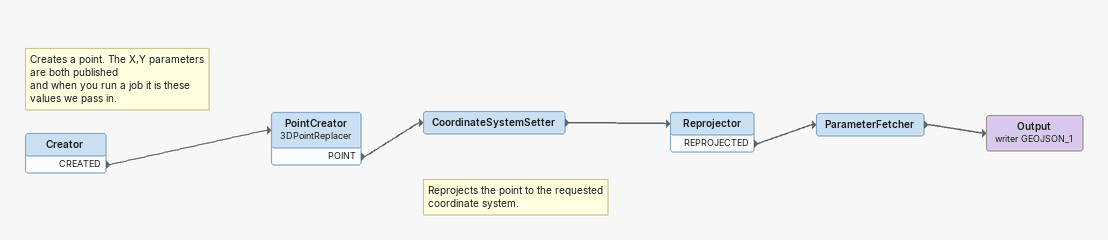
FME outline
Creator
    CREATED -> PointCreator
Note: Creates a point. The X,Y parameters are both published / and when you run a job it is these values we pass in.
PointCreator: 3DPointReplacer
    POINT -> CoordinateSystemSetter
CoordinateSystemSetter
    -> Reprojector
Note: Reprojects the point to the requested / coordinate system.
Reprojector
    REPROJECTED -> ParameterFetcher
ParameterFetcher
    -> Output (writer GEOJSON_1)
Output (writer GEOJSON_1)
